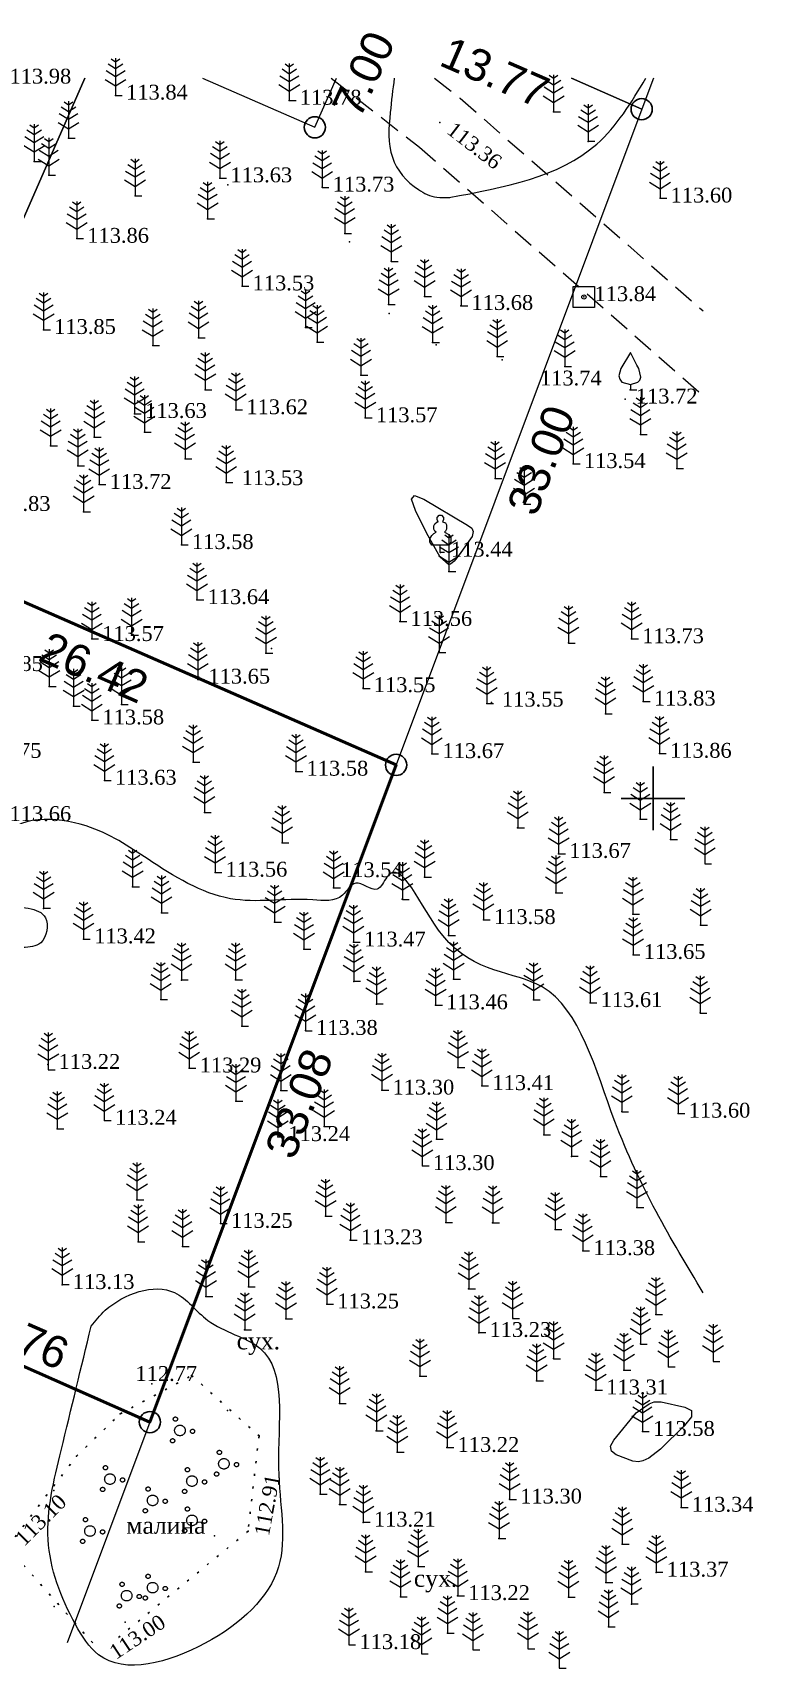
# Model space of a CAD drawing. Header units: millimetres. Extents: x 5405667.7 to 5405754.7, y 5524957.6 to 5525036.1.
# Drawn here: x 5405720.8 to 5405754.7, y 5524958.7 to 5525036.1 of the extents above; entities that cross this region are included whole.
import ezdxf
from ezdxf.enums import TextEntityAlignment as Align

# ---------------------------------------------------------------- set-up
doc = ezdxf.new("R2010")
doc.units = ezdxf.units.MM
for name, pattern in [('DASHEDX2', [1.5, 1, -0.5]), ('HIDDEN', [0.5, 0, -0.5]), ('суцільна', [50, 50, 0])]:
    doc.linetypes.add(name, pattern=pattern)
for name, color, linetype, lineweight in [('11900000', 1, 'Continuous', 30), ('Контур', 7, 'HIDDEN', 30), ('ТОЧКИ', 7, 'Continuous', 30), ('усл. знак', 7, 'суцільна', 20)]:
    doc.layers.add(name, color=color, linetype=linetype, lineweight=lineweight)
for name, color, linetype in [('SC007', 7, 'Continuous'), ('горизонтали', 42, 'Continuous'), ('дороги', 7, 'Continuous'), ('Ділянки_Межі', 10, 'Continuous'), ('надписи', 7, 'Continuous'), ('отметки', 7, 'Continuous'), ('промеры', 185, 'Continuous'), ('Растительность', 7, 'Continuous')]:
    doc.layers.add(name, color=color, linetype=linetype)
doc.styles.get("Standard").update_dxf_attribs({"font": 'arial.ttf'})
doc.styles.add('times', font='times.ttf')

# ---------------------------------------------------------------- blocks, each defined once
blk = doc.blocks.new('SYMBOL902')
at = {"layer": 'SC007'}
blk.add_lwpolyline([(-1.25, -1.25), (-1.25, 1.25), (1.25, 1.25), (1.25, -1.25)], close=True, dxfattribs=at)
blk.add_circle((0, 0), 0.25, dxfattribs=at)
blk = doc.blocks.new('A$C51FE15A3')
at = {"layer": 'Растительность', "color": 94, "lineweight": 0}
for points in [[(-0.201, 1.726), (0, 1.584), (0.201, 1.726)], [(0, 1.75), (0, 0), (0.319, 0)], [(-0.447, 1.172), (0, 0.895), (0.447, 1.172)], [(-0.343, 1.489), (0, 1.267), (0.343, 1.489)], [(-0.493, 0.753), (0, 0.444), (0.493, 0.753)]]:
    blk.add_lwpolyline(points, dxfattribs=at)
blk = doc.blocks.new('A$C2ACB5305')
at = {"layer": 'Растительность'}
blk.add_lwpolyline([(0.2, 0), (0.2, 0), (0, 0), (0, 0.35), (-0.4, 0.35), (-0.5, 0.5), (-0.5, 0.65), (-0.4, 0.8), (-0.3, 0.9), (-0.2, 0.95), (-0.25, 1), (-0.3, 1.1), (-0.3, 1.25), (-0.25, 1.35), (-0.15, 1.45), (-0.1, 1.45), (-0.15, 1.55), (-0.15, 1.65), (-0.05, 1.75), (0.05, 1.75), (0.15, 1.65), (0.15, 1.55), (0.1, 1.45), (0.25, 1.4), (0.3, 1.3), (0.3, 1.1), (0.25, 1), (0.2, 0.95), (0.4, 0.85), (0.5, 0.7), (0.5, 0.5), (0.45, 0.4), (0.4, 0.35), (0, 0.35)], dxfattribs=at)
blk = doc.blocks.new('SYMBOL504')
at = {"layer": 'SC007'}
for points in [[(0, 4.375), (-1.125, 2.5), (-1.375, 1.625), (-1.25, 1.25), (-1, 0.875), (0, 0.625), (0.875, 0.875), (1.125, 1.125), (1.25, 1.5), (1, 2.5), (0.75, 2.875), (0, 4.375)], [(0, 0.625), (0, 0), (0.75, 0)]]:
    blk.add_lwpolyline(points, dxfattribs=at)
blk = doc.blocks.new('A$C72385B22')
at = {"layer": 'усл. знак'}
for centre, radius in [((0, 0), 0.625), ((-0.02, 1.49), 0.25), ((-1.29, -0.64), 0.25), ((1.28, -0.76), 0.25)]:
    blk.add_circle(centre, radius, dxfattribs=at)

msp = doc.modelspace()

# ---------------------------------------------------------------- linework, layer by layer
at = {"layer": '11900000', "color": 7}
for points in [[(5405750, 5524998.5, 0), (5405750, 5525001.5, 0)], [(5405750, 5524998.5, 0), (5405750, 5525001.5, 0)], [(5405748.5, 5525000, 0), (5405751.5, 5525000, 0)], [(5405748.5, 5525000, 0), (5405751.5, 5525000, 0)]]:
    msp.add_polyline3d(points, dxfattribs=at)
at = {"layer": 'горизонтали', "color": 32}
for points in [[(5405739.957, 5525011.372, 113.5), (5405739.327, 5525012.522, 113.5), (5405738.807, 5525013.572, 113.5), (5405738.617, 5525014.102, 113.5), (5405738.747, 5525014.282, 113.5), (5405739.197, 5525014.102, 113.5), (5405741.247, 5525012.882, 113.5), (5405741.457, 5525012.732, 113.5), (5405741.527, 5525012.582, 113.5), (5405741.467, 5525012.342, 113.5), (5405740.857, 5525011.482, 113.5), (5405740.627, 5525011.182, 113.5), (5405740.457, 5525011.032, 113.5), (5405740.357, 5525011.022, 113.5), (5405739.957, 5525011.372, 113.5)], [(5405749.207, 5524971.042, 113.5), (5405749.817, 5524971.462, 113.5), (5405750.057, 5524971.552, 113.5), (5405750.387, 5524971.562, 113.5), (5405751.497, 5524971.312, 113.5), (5405751.807, 5524971.142, 113.5), (5405751.807, 5524970.852, 113.5), (5405751.487, 5524970.442, 113.5), (5405750.357, 5524969.332, 113.5), (5405749.797, 5524968.902, 113.5), (5405749.517, 5524968.772, 113.5), (5405749.307, 5524968.722, 113.5), (5405749.047, 5524968.752, 113.5), (5405748.267, 5524969.062, 113.5), (5405748.037, 5524969.232, 113.5), (5405747.997, 5524969.462, 113.5), (5405748.147, 5524969.752, 113.5), (5405749.207, 5524971.042, 113.5)]]:
    msp.add_polyline3d(points, close=True, dxfattribs=at)
for points, knots in [([(5405737.798, 5525033.947), (5405737.731, 5525033.411), (5405737.583, 5525032.175), (5405737.427, 5525030.191), (5405738.596, 5525028.801), (5405739.687, 5525028.292), (5405740.208, 5525028.317), (5405740.412, 5525028.327)], [74.544513, 74.544513, 74.544513, 74.544513, 76.174428, 78.283838, 80.235925, 81.178546, 81.784596, 81.784596, 81.784596, 81.784596]), ([(5405740.392, 5525028.319), (5405742.987, 5525028.798), (5405746.951, 5525029.528), (5405748.983, 5525032.794), (5405749.657, 5525033.947)], [0, 0, 0, 0, 7.399836, 11.30342, 11.30342, 11.30342, 11.30342]), ([(5405752.361, 5524976.694), (5405750.833, 5524979.247), (5405748.186, 5524983.632), (5405746.046, 5524992.149), (5405740.211, 5524991.536), (5405737.977, 5524997.733), (5405737.005, 5524995.336), (5405735.944, 5524996.384), (5405735.304, 5524995.067), (5405733.029, 5524995.388), (5405729.904, 5524994.778), (5405726.374, 5524996.966), (5405723.352, 5524999.073), (5405718.68, 5524999.323), (5405718.621, 5524994.54), (5405721.678, 5524995.016), (5405721.357, 5524993.025), (5405719.78, 5524992.944), (5405717.592, 5524992.733), (5405714.114, 5524991.936), (5405713.18, 5524988.01), (5405711.479, 5524983.972), (5405711.106, 5524978.996), (5405712.287, 5524974.954), (5405712.587, 5524972.058), (5405710.875, 5524970.376), (5405709.128, 5524971.27), (5405707.891, 5524969.618), (5405708.124, 5524967.754), (5405709.257, 5524966.527), (5405710.447, 5524965.585), (5405710.54, 5524964.933), (5405710.527, 5524964.655)], [207.757733, 207.757733, 207.757733, 207.757733, 216.827452, 224.036129, 229.311265, 233.129618, 233.849762, 234.900713, 235.736785, 237.161121, 241.043394, 245.345788, 248.667853, 252.77429, 255.711116, 257.706329, 258.908156, 259.781488, 261.987078, 265.998436, 268.870269, 273.213787, 279.466371, 283.082816, 286.070843, 287.590433, 289.169692, 290.858787, 292.492978, 294.495396, 295.808265, 296.680937, 296.680937, 296.680937, 296.680937])]:
    msp.add_open_spline(points, degree=3, knots=knots, dxfattribs=at)
msp.add_spline([(5405723.507, 5524975.116), (5405722.094, 5524969.267), (5405721.483, 5524965.062), (5405722.773, 5524961.061), (5405723.859, 5524959.636), (5405728.881, 5524960.179), (5405732.343, 5524963.774), (5405732.343, 5524968.453), (5405731.461, 5524974.083), (5405729.008, 5524975.395), (5405727.444, 5524976.707), (5405724.177, 5524975.87), (5405723.507, 5524975.116)], degree=3, dxfattribs=at)
at = {"layer": 'дороги', "color": 7, "linetype": 'DASHEDX2'}
for points in [[(5405734.82, 5525033.947), (5405738.991, 5525030.692), (5405752.361, 5525018.989)], [(5405739.697, 5525033.947), (5405740.903, 5525033.006), (5405752.361, 5525022.976)]]:
    msp.add_lwpolyline(points, dxfattribs=at)
at = {"layer": 'Ділянки_Межі'}
for points in [[(5405723.213, 5525033.947), (5405713.679, 5525012.169), (5405705.184, 5525015.894), (5405696.046, 5525019.889)], [(5405746.148, 5525033.947), (5405749.466, 5525032.483), (5405737.885, 5525001.577), (5405713.679, 5525012.169)], [(5405713.679, 5525012.169), (5405723.213, 5525033.947)], [(5405728.763, 5525033.947), (5405734.055, 5525031.63), (5405735.069, 5525033.947)], [(5405750.015, 5525033.947), (5405749.466, 5525032.483), (5405746.148, 5525033.947)]]:
    msp.add_lwpolyline(points, dxfattribs=at)
at = {"layer": 'Ділянки_Межі', "lineweight": 25}
msp.add_lwpolyline([(5405728.763, 5525033.947), (5405734.055, 5525031.63), (5405735.069, 5525033.947)], dxfattribs=at)
at = {"layer": 'Ділянки_Межі', "lineweight": 50}
msp.add_lwpolyline([(5405694.756, 5524992.076), (5405705.184, 5525015.894), (5405713.679, 5525012.169), (5405737.885, 5525001.577), (5405726.278, 5524970.6), (5405713.693, 5524976.153), (5405716.501, 5524982.565)], close=True, dxfattribs=at)
at = {"layer": 'Ділянки_Межі', "lineweight": 0}
msp.add_lwpolyline([(5405688.839, 5524960.194), (5405695.889, 5524976.297), (5405710.886, 5524969.741), (5405713.693, 5524976.153), (5405726.278, 5524970.6), (5405722.379, 5524960.194)], dxfattribs=at)
at = {"layer": 'Контур', "color": 7, "linetype": 'HIDDEN', "elevation": 112.9}
for points in [[(5405724.879, 5524970.986), (5405728.247, 5524972.801), (5405731.423, 5524969.95), (5405730.904, 5524965.453), (5405724.493, 5524960.194)], [(5405723.583, 5524960.194), (5405719.56, 5524964.716), (5405722.812, 5524968.988), (5405724.879, 5524970.986)]]:
    msp.add_lwpolyline(points, dxfattribs=at)
at = {"layer": 'отметки', "color": 7}
for p in [(5405724.658, 5525033.136, 113.836), (5405732.848, 5525032.896, 113.777), (5405739.947, 5525031.849, 113.363), (5405745.311, 5525032.356, 113.515), (5405722.441, 5525031.11, 113.805), (5405746.944, 5525030.963, 113.487), (5405720.826, 5525030.025, 113.91), (5405721.51, 5525029.376, 113.909), (5405729.578, 5525029.238, 113.629), (5405729.947, 5525028.915, 113.543), (5405734.398, 5525028.8, 113.729), (5405725.578, 5525028.394, 113.694), (5405750.328, 5525028.284, 113.599), (5405728.998, 5525027.309, 113.632), (5405722.827, 5525026.386, 113.859), (5405735.464, 5525026.631, 113.695), (5405735.692, 5525026.234, 113.62), (5405737.658, 5525025.314, 113.656), (5405730.621, 5525024.143, 113.528), (5405739.226, 5525023.659, 113.699), (5405746.74, 5525023.635, 113.837), (5405737.522, 5525023.275, 113.56), (5405737.554, 5525022.856, 113.461), (5405740.941, 5525023.22, 113.678), (5405721.266, 5525022.089, 113.854), (5405733.617, 5525022.196, 113.515), (5405726.414, 5525021.337, 113.689), (5405728.57, 5525021.705, 113.595), (5405734.158, 5525021.502, 113.533), (5405739.607, 5525021.493, 113.72), (5405739.782, 5525021.38, 113.6), (5405742.647, 5525020.832, 113.788), (5405742.885, 5525020.669, 113.691), (5405745.834, 5525020.353, 113.744), (5405736.229, 5525019.945, 113.526), (5405728.887, 5525019.263, 113.65), (5405748.688, 5525018.811, 113.719), (5405748.928, 5525019.257, 113.816), (5405725.555, 5525018.131, 113.633), (5405730.327, 5525018.308, 113.617), (5405736.433, 5525017.928, 113.566), (5405726.019, 5525017.261, 113.698), (5405749.402, 5525017.156, 113.719), (5405721.599, 5525016.62, 113.802), (5405723.656, 5525017.027, 113.709), (5405722.877, 5525015.67, 113.763), (5405727.938, 5525015.997, 113.58), (5405746.24, 5525015.769, 113.544), (5405723.889, 5525014.786, 113.718), (5405729.874, 5525014.885, 113.645), (5405742.551, 5525015.082, 113.586), (5405751.118, 5525015.54, 113.779), (5405723.154, 5525013.505, 113.739), (5405743.923, 5525013.865, 113.581), (5405727.761, 5525011.953, 113.581), (5405727.761, 5525011.952, 113.583), (5405739.972, 5525011.594, 113.439), (5405740.38, 5525010.694, 113.579), (5405728.499, 5525009.355, 113.643), (5405738.065, 5525008.329, 113.56), (5405723.542, 5525007.512, 113.671), (5405725.416, 5525007.694, 113.695), (5405732.007, 5525007.071, 113.578), (5405746.008, 5525007.323, 113.755), (5405748.99, 5525007.513, 113.731), (5405731.749, 5525006.851, 113.665), (5405739.912, 5525006.872, 113.525), (5405728.538, 5525005.608, 113.645), (5405728.578, 5525005.72, 113.557), (5405721.534, 5525005.278, 113.774), (5405736.334, 5525005.207, 113.554), (5405736.337, 5525005.185, 113.621), (5405722.68, 5525004.353, 113.681), (5405724.941, 5525004.419, 113.588), (5405742.158, 5525004.465, 113.693), (5405742.376, 5525004.525, 113.545), (5405747.758, 5525003.981, 113.78), (5405749.541, 5525004.573, 113.833), (5405723.542, 5525003.685, 113.579), (5405728.314, 5525001.712, 113.579), (5405739.575, 5525002.098, 113.671), (5405750.3, 5525002.113, 113.857), (5405724.131, 5525000.845, 113.634), (5405733.165, 5525001.27, 113.581), (5405747.69, 5525000.27, 113.763), (5405728.846, 5524999.333, 113.523), (5405743.615, 5524998.605, 113.752), (5405749.4, 5524999.023, 113.792), (5405732.512, 5524997.906, 113.557), (5405750.83, 5524998.056, 113.793), (5405745.548, 5524997.393, 113.667), (5405729.349, 5524996.511, 113.562), (5405739.228, 5524996.287, 113.608), (5405725.466, 5524995.836, 113.505), (5405734.939, 5524995.776, 113.542), (5405745.422, 5524995.547, 113.634), (5405721.266, 5524994.816, 113.509), (5405738.178, 5524995.244, 113.553), (5405726.826, 5524994.612, 113.467), (5405732.16, 5524994.159, 113.494), (5405742.002, 5524994.277, 113.575), (5405749.049, 5524994.542, 113.718), (5405752.241, 5524994.018, 113.742), (5405723.153, 5524993.366, 113.424), (5405735.873, 5524993.218, 113.473), (5405740.358, 5524993.533, 113.526), (5405733.539, 5524992.893, 113.531), (5405749.065, 5524992.631, 113.653), (5405727.767, 5524991.438, 113.324), (5405730.317, 5524991.444, 113.434), (5405735.886, 5524991.375, 113.445), (5405740.595, 5524991.483, 113.476), (5405726.79, 5524990.521, 113.317), (5405736.963, 5524990.306, 113.426), (5405739.747, 5524990.259, 113.458), (5405744.359, 5524990.501, 113.479), (5405747.031, 5524990.364, 113.61), (5405730.613, 5524989.264, 113.337), (5405752.222, 5524989.884, 113.783), (5405733.613, 5524989.052, 113.384), (5405721.474, 5524987.45, 113.223), (5405728.128, 5524987.282, 113.287), (5405740.802, 5524987.32, 113.463), (5405732.447, 5524986.228, 113.257), (5405737.218, 5524986.239, 113.299), (5405741.925, 5524986.451, 113.408), (5405730.335, 5524985.724, 113.248), (5405724.132, 5524984.816, 113.243), (5405748.529, 5524985.233, 113.543), (5405751.179, 5524985.151, 113.601), (5405721.912, 5524984.428, 113.313), (5405732.308, 5524984.048, 113.241), (5405734.488, 5524984.533, 113.265), (5405739.786, 5524983.936, 113.345), (5405744.853, 5524984.141, 113.427), (5405746.154, 5524983.127, 113.455), (5405739.123, 5524982.682, 113.296), (5405747.517, 5524982.175, 113.464), (5405725.669, 5524981.079, 113.187), (5405749.238, 5524980.718, 113.476), (5405729.603, 5524979.956, 113.249), (5405734.557, 5524980.304, 113.264), (5405740.23, 5524980.009, 113.273), (5405742.435, 5524979.987, 113.285), (5405735.728, 5524979.183, 113.233), (5405745.384, 5524979.679, 113.354), (5405725.72, 5524979.098, 113.16), (5405727.812, 5524978.879, 113.219), (5405746.689, 5524978.673, 113.377), (5405722.145, 5524977.073, 113.132), (5405730.92, 5524976.972, 113.099), (5405741.304, 5524976.879, 113.254), (5405728.918, 5524976.519, 113.093), (5405734.613, 5524976.161, 113.249), (5405732.685, 5524975.467, 113.078), (5405743.382, 5524975.492, 113.243), (5405750.125, 5524975.672, 113.441), (5405730.744, 5524974.945, 113.057), (5405741.791, 5524974.815, 113.227), (5405749.407, 5524974.284, 113.37), (5405745.311, 5524973.592, 113.293), (5405748.63, 5524973.046, 113.34), (5405750.722, 5524973.201, 113.423), (5405726.363, 5524972.412, 112.767), (5405728.247, 5524972.801, 112.91), (5405739.004, 5524972.768, 113.223), (5405744.512, 5524972.544, 113.254), (5405735.217, 5524971.48, 113.209), (5405747.294, 5524972.107, 113.309), (5405724.879, 5524970.986, 112.9), (5405729.935, 5524971.147, 112.834), (5405731.423, 5524969.95, 112.96), (5405736.952, 5524970.191, 113.173), (5405749.503, 5524970.151, 113.575), (5405737.94, 5524969.181, 113.147), (5405740.285, 5524969.396, 113.221), (5405722.812, 5524968.988, 112.984), (5405721.747, 5524967.374, 112.947), (5405734.303, 5524967.2, 113.1), (5405743.238, 5524966.963, 113.303), (5405735.222, 5524966.721, 113.141), (5405751.329, 5524966.578, 113.335), (5405729.323, 5524965.244, 112.767), (5405730.904, 5524965.453, 112.912), (5405736.339, 5524965.875, 113.213), (5405742.737, 5524965.121, 113.198), (5405748.55, 5524964.847, 113.311), (5405738.922, 5524963.796, 113.191), (5405736.444, 5524963.539, 113.171), (5405747.776, 5524963.037, 113.289), (5405750.149, 5524963.518, 113.375), (5405738.092, 5524962.368, 113.169), (5405740.787, 5524962.412, 113.225), (5405746.007, 5524962.354, 113.227), (5405721.763, 5524961.911, 113.023), (5405748.979, 5524962.027, 113.352), (5405725.112, 5524961.174, 112.912), (5405740.309, 5524960.66, 113.274), (5405747.904, 5524960.955, 113.305)]:
    msp.add_point(p, dxfattribs=at)
at = {"layer": 'ТОЧКИ'}
for centre in [(5405749.466, 5525032.483), (5405734.055, 5525031.63), (5405737.885, 5525001.577, 107.24), (5405726.278, 5524970.6)]:
    msp.add_circle(centre, 0.5, dxfattribs=at)

# ---------------------------------------------------------------- block references
at = {"layer": 'отметки', "color": 7, "xscale": 0.400000000372529, "yscale": 0.400000000372529, "zscale": 0.400000000372529}
msp.add_blockref('SYMBOL902', (5405746.74, 5525023.63, 113.84), dxfattribs=at)
at = {"layer": 'Растительность', "color": 7}
for name, p in [('A$C51FE15A3', (5405724.658, 5525033.136, 113.836)), ('A$C51FE15A3', (5405732.85, 5525032.89, 113.78)), ('A$C51FE15A3', (5405745.31, 5525032.36, 113.52)), ('A$C51FE15A3', (5405722.441, 5525031.11, 113.805)), ('A$C51FE15A3', (5405746.94, 5525030.97, 113.49)), ('A$C51FE15A3', (5405720.826, 5525030.025, 113.91)), ('A$C51FE15A3', (5405721.51, 5525029.376, 113.909)), ('A$C51FE15A3', (5405729.578, 5525029.238, 113.629)), ('A$C51FE15A3', (5405734.4, 5525028.79, 113.73)), ('A$C51FE15A3', (5405725.578, 5525028.394, 113.694)), ('A$C51FE15A3', (5405750.33, 5525028.29, 113.6)), ('A$C51FE15A3', (5405728.998, 5525027.309, 113.632)), ('A$C51FE15A3', (5405722.827, 5525026.386, 113.859)), ('A$C51FE15A3', (5405735.47, 5525026.63, 113.69)), ('A$C51FE15A3', (5405737.66, 5525025.31, 113.66)), ('A$C51FE15A3', (5405730.621, 5525024.143, 113.528)), ('A$C51FE15A3', (5405737.53, 5525023.27, 113.56)), ('A$C51FE15A3', (5405739.23, 5525023.65, 113.7)), ('A$C51FE15A3', (5405740.95, 5525023.21, 113.68)), ('A$C51FE15A3', (5405721.266, 5525022.089, 113.854)), ('A$C51FE15A3', (5405728.57, 5525021.705, 113.595)), ('A$C51FE15A3', (5405733.617, 5525022.196, 113.515)), ('A$C51FE15A3', (5405726.414, 5525021.337, 113.689)), ('A$C51FE15A3', (5405734.158, 5525021.502, 113.533)), ('A$C51FE15A3', (5405739.61, 5525021.49, 113.72)), ('A$C51FE15A3', (5405742.65, 5525020.83, 113.79)), ('A$C51FE15A3', (5405745.834, 5525020.353, 113.744)), ('A$C51FE15A3', (5405728.887, 5525019.263, 113.65)), ('A$C51FE15A3', (5405736.229, 5525019.945, 113.526)), ('A$C51FE15A3', (5405725.555, 5525018.131, 113.633)), ('A$C51FE15A3', (5405730.327, 5525018.308, 113.617)), ('A$C51FE15A3', (5405736.433, 5525017.928, 113.566)), ('A$C51FE15A3', (5405723.656, 5525017.027, 113.709)), ('A$C51FE15A3', (5405726.019, 5525017.261, 113.698)), ('A$C51FE15A3', (5405749.402, 5525017.156, 113.719)), ('A$C51FE15A3', (5405721.599, 5525016.62, 113.802)), ('A$C51FE15A3', (5405722.877, 5525015.67, 113.763)), ('A$C51FE15A3', (5405727.938, 5525015.997, 113.58)), ('A$C51FE15A3', (5405746.24, 5525015.769, 113.544)), ('A$C51FE15A3', (5405751.118, 5525015.54, 113.779)), ('A$C51FE15A3', (5405723.889, 5525014.786, 113.718)), ('A$C51FE15A3', (5405729.874, 5525014.885, 113.645)), ('A$C51FE15A3', (5405742.551, 5525015.082, 113.586)), ('A$C51FE15A3', (5405743.92, 5525013.87, 113.58)), ('A$C51FE15A3', (5405723.154, 5525013.505, 113.739)), ('A$C51FE15A3', (5405727.761, 5525011.952, 113.583)), ('A$C2ACB5305', (5405739.97, 5525011.59, 113.44)), ('A$C51FE15A3', (5405740.38, 5525010.69, 113.58)), ('A$C51FE15A3', (5405728.499, 5525009.355, 113.643)), ('A$C51FE15A3', (5405725.416, 5525007.694, 113.695)), ('A$C51FE15A3', (5405738.07, 5525008.33, 113.56)), ('A$C51FE15A3', (5405723.542, 5525007.512, 113.671)), ('A$C51FE15A3', (5405731.749, 5525006.851, 113.665)), ('A$C51FE15A3', (5405739.912, 5525006.872, 113.525)), ('A$C51FE15A3', (5405746.01, 5525007.32, 113.76)), ('A$C51FE15A3', (5405748.99, 5525007.513, 113.731)), ('A$C51FE15A3', (5405721.534, 5525005.278, 113.774)), ('A$C51FE15A3', (5405728.538, 5525005.608, 113.645)), ('A$C51FE15A3', (5405736.337, 5525005.185, 113.621)), ('A$C51FE15A3', (5405749.54, 5525004.57, 113.83)), ('A$C51FE15A3', (5405722.68, 5525004.353, 113.681)), ('A$C51FE15A3', (5405724.941, 5525004.419, 113.588)), ('A$C51FE15A3', (5405742.158, 5525004.465, 113.693)), ('A$C51FE15A3', (5405747.76, 5525003.98, 113.78)), ('A$C51FE15A3', (5405723.542, 5525003.685, 113.579)), ('A$C51FE15A3', (5405728.314, 5525001.712, 113.579)), ('A$C51FE15A3', (5405739.57, 5525002.1, 113.67)), ('A$C51FE15A3', (5405750.3, 5525002.11, 113.86)), ('A$C51FE15A3', (5405724.131, 5525000.845, 113.634)), ('A$C51FE15A3', (5405733.165, 5525001.27, 113.581)), ('A$C51FE15A3', (5405747.69, 5525000.27, 113.76)), ('A$C51FE15A3', (5405728.846, 5524999.333, 113.523)), ('A$C51FE15A3', (5405743.62, 5524998.61, 113.75)), ('A$C51FE15A3', (5405749.4, 5524999.02, 113.79)), ('A$C51FE15A3', (5405732.51, 5524997.91, 113.56)), ('A$C51FE15A3', (5405750.83, 5524998.06, 113.79)), ('A$C51FE15A3', (5405745.55, 5524997.39, 113.67)), ('A$C51FE15A3', (5405752.44, 5524996.91, 113.83)), ('A$C51FE15A3', (5405729.349, 5524996.511, 113.562)), ('A$C51FE15A3', (5405739.23, 5524996.29, 113.61)), ('A$C51FE15A3', (5405725.466, 5524995.836, 113.505)), ('A$C51FE15A3', (5405734.94, 5524995.78, 113.54)), ('A$C51FE15A3', (5405738.18, 5524995.24, 113.55)), ('A$C51FE15A3', (5405745.42, 5524995.55, 113.63)), ('A$C51FE15A3', (5405721.27, 5524994.82, 113.51)), ('A$C51FE15A3', (5405726.826, 5524994.612, 113.467)), ('A$C51FE15A3', (5405749.05, 5524994.54, 113.72)), ('A$C51FE15A3', (5405732.16, 5524994.16, 113.49)), ('A$C51FE15A3', (5405742, 5524994.28, 113.58)), ('A$C51FE15A3', (5405752.241, 5524994.018, 113.742)), ('A$C51FE15A3', (5405723.15, 5524993.37, 113.42)), ('A$C51FE15A3', (5405735.87, 5524993.22, 113.47)), ('A$C51FE15A3', (5405740.36, 5524993.53, 113.53)), ('A$C51FE15A3', (5405733.54, 5524992.89, 113.53)), ('A$C51FE15A3', (5405749.06, 5524992.63, 113.65)), ('A$C51FE15A3', (5405727.77, 5524991.44, 113.32)), ('A$C51FE15A3', (5405730.32, 5524991.44, 113.43)), ('A$C51FE15A3', (5405735.89, 5524991.38, 113.45)), ('A$C51FE15A3', (5405740.6, 5524991.48, 113.48)), ('A$C51FE15A3', (5405726.79, 5524990.52, 113.32)), ('A$C51FE15A3', (5405736.96, 5524990.31, 113.43)), ('A$C51FE15A3', (5405739.75, 5524990.26, 113.46)), ('A$C51FE15A3', (5405744.36, 5524990.5, 113.48)), ('A$C51FE15A3', (5405747.03, 5524990.36, 113.61)), ('A$C51FE15A3', (5405752.22, 5524989.88, 113.78)), ('A$C51FE15A3', (5405730.61, 5524989.26, 113.34)), ('A$C51FE15A3', (5405733.61, 5524989.05, 113.38)), ('A$C51FE15A3', (5405721.49, 5524987.21, 113.28)), ('A$C51FE15A3', (5405728.13, 5524987.28, 113.29)), ('A$C51FE15A3', (5405740.8, 5524987.32, 113.46)), ('A$C51FE15A3', (5405732.45, 5524986.23, 113.26)), ('A$C51FE15A3', (5405737.22, 5524986.24, 113.3)), ('A$C51FE15A3', (5405741.93, 5524986.45, 113.41)), ('A$C51FE15A3', (5405730.335, 5524985.724, 113.248)), ('A$C51FE15A3', (5405748.53, 5524985.23, 113.54)), ('A$C51FE15A3', (5405721.91, 5524984.43, 113.31)), ('A$C51FE15A3', (5405724.13, 5524984.82, 113.24)), ('A$C51FE15A3', (5405734.49, 5524984.53, 113.26)), ('A$C51FE15A3', (5405751.18, 5524985.15, 113.6)), ('A$C51FE15A3', (5405732.31, 5524984.05, 113.24)), ('A$C51FE15A3', (5405739.79, 5524983.94, 113.35)), ('A$C51FE15A3', (5405744.85, 5524984.14, 113.43)), ('A$C51FE15A3', (5405746.15, 5524983.13, 113.46)), ('A$C51FE15A3', (5405739.12, 5524982.68, 113.3)), ('A$C51FE15A3', (5405747.52, 5524982.18, 113.46)), ('A$C51FE15A3', (5405725.67, 5524981.08, 113.19)), ('A$C51FE15A3', (5405749.24, 5524980.72, 113.48)), ('A$C51FE15A3', (5405729.6, 5524979.96, 113.25)), ('A$C51FE15A3', (5405734.56, 5524980.3, 113.26)), ('A$C51FE15A3', (5405740.23, 5524980.01, 113.27)), ('A$C51FE15A3', (5405742.44, 5524979.99, 113.29)), ('A$C51FE15A3', (5405725.72, 5524979.1, 113.16)), ('A$C51FE15A3', (5405735.73, 5524979.18, 113.23)), ('A$C51FE15A3', (5405745.384, 5524979.679, 113.354)), ('A$C51FE15A3', (5405727.81, 5524978.88, 113.22)), ('A$C51FE15A3', (5405746.69, 5524978.67, 113.38)), ('A$C51FE15A3', (5405722.15, 5524977.08, 113.13)), ('A$C51FE15A3', (5405730.92, 5524976.97, 113.1)), ('A$C51FE15A3', (5405741.31, 5524976.88, 113.25)), ('A$C51FE15A3', (5405728.92, 5524976.52, 113.09)), ('A$C51FE15A3', (5405734.62, 5524976.16, 113.25)), ('A$C51FE15A3', (5405732.69, 5524975.47, 113.08)), ('A$C51FE15A3', (5405743.38, 5524975.49, 113.24)), ('A$C51FE15A3', (5405750.13, 5524975.67, 113.44)), ('A$C51FE15A3', (5405730.75, 5524974.95, 113.06)), ('A$C51FE15A3', (5405741.79, 5524974.82, 113.23)), ('A$C51FE15A3', (5405745.31, 5524973.59, 113.29)), ('A$C51FE15A3', (5405749.41, 5524974.28, 113.37)), ('A$C51FE15A3', (5405739.01, 5524972.77, 113.22)), ('A$C51FE15A3', (5405748.63, 5524973.05, 113.34)), ('A$C51FE15A3', (5405750.72, 5524973.2, 113.42)), ('A$C51FE15A3', (5405752.83, 5524973.46, 113.45)), ('A$C51FE15A3', (5405744.51, 5524972.54, 113.25)), ('A$C51FE15A3', (5405747.3, 5524972.11, 113.31)), ('A$C51FE15A3', (5405735.22, 5524971.48, 113.21)), ('A$C51FE15A3', (5405736.96, 5524970.19, 113.17)), ('A$C51FE15A3', (5405749.5, 5524970.15, 113.58)), ('A$C51FE15A3', (5405737.94, 5524969.18, 113.15)), ('A$C51FE15A3', (5405740.29, 5524969.4, 113.22)), ('A$C51FE15A3', (5405734.31, 5524967.2, 113.1)), ('A$C51FE15A3', (5405735.23, 5524966.72, 113.14)), ('A$C51FE15A3', (5405743.24, 5524966.96, 113.3)), ('A$C51FE15A3', (5405751.33, 5524966.58, 113.34)), ('A$C51FE15A3', (5405736.34, 5524965.88, 113.21)), ('A$C51FE15A3', (5405742.74, 5524965.12, 113.2)), ('A$C51FE15A3', (5405748.55, 5524964.85, 113.31)), ('A$C51FE15A3', (5405736.45, 5524963.54, 113.17)), ('A$C51FE15A3', (5405738.92, 5524963.8, 113.19)), ('A$C51FE15A3', (5405750.15, 5524963.52, 113.37)), ('A$C51FE15A3', (5405747.78, 5524963.04, 113.29)), ('A$C51FE15A3', (5405738.09, 5524962.37, 113.17)), ('A$C51FE15A3', (5405740.79, 5524962.41, 113.22)), ('A$C51FE15A3', (5405746.01, 5524962.35, 113.23)), ('A$C51FE15A3', (5405748.98, 5524962.03, 113.35)), ('A$C51FE15A3', (5405740.31, 5524960.66, 113.27)), ('A$C51FE15A3', (5405747.9, 5524960.95, 113.31)), ('A$C51FE15A3', (5405735.66, 5524960.1, 113.18)), ('A$C51FE15A3', (5405739.08, 5524959.68, 113.22)), ('A$C51FE15A3', (5405741.51, 5524959.87, 113.25)), ('A$C51FE15A3', (5405744.1, 5524959.91, 113.27)), ('A$C51FE15A3', (5405745.58, 5524959, 113.34))]:
    msp.add_blockref(name, p, dxfattribs=at)
at = {"layer": 'Растительность', "color": 7, "xscale": 0.4000000006386212, "yscale": 0.4000000006386212, "zscale": 0.4000000006386212}
msp.add_blockref('SYMBOL504', (5405748.93, 5525019.26, 113.82), dxfattribs=at)
at = {"layer": 'усл. знак', "color": 7, "linetype": 'суцільна', "lineweight": 13, "xscale": 0.3999999998750298, "yscale": 0.3999999998750298, "zscale": 0.3999999998750298, "rotation": 265.3647753868261}
for p in [(5405727.695, 5524970.207), (5405729.769, 5524968.637), (5405724.396, 5524967.915), (5405728.261, 5524967.821), (5405726.407, 5524966.91), (5405723.454, 5524965.466), (5405728.261, 5524965.968), (5405725.182, 5524962.42), (5405726.407, 5524962.797)]:
    msp.add_blockref('A$C72385B22', p, dxfattribs=at)

# ---------------------------------------------------------------- texts
at = {"layer": 'надписи', "color": 7, "style": 'times'}
for s, p in [('сух.', (5405730.369, 5524974.828, 111.861)), ('малина', (5405725.166, 5524966.137, 170.061)), ('сух.', (5405738.723, 5524963.637, 111.861))]:
    msp.add_text(s, height=0.8, dxfattribs=at).set_placement(p, align=Align.TOP_LEFT)
at = {"layer": 'отметки', "color": 7, "style": 'times'}
for s, p in [('113.98', (5405719.662, 5525034.39, 113.984)), ('113.84', (5405725.158, 5525033.636, 113.836)), ('113.78', (5405733.348, 5525033.396, 113.777)), ('113.63', (5405730.078, 5525029.738, 113.629)), ('113.73', (5405734.898, 5525029.3, 113.729)), ('113.60', (5405750.828, 5525028.784, 113.599)), ('113.86', (5405723.327, 5525026.886, 113.859)), ('113.53', (5405731.121, 5525024.643, 113.528)), ('113.84', (5405747.24, 5525024.135, 113.837)), ('113.68', (5405741.441, 5525023.72, 113.678)), ('113.85', (5405721.766, 5525022.589, 113.854)), ('113.74', (5405744.669, 5525020.162, 113.744)), ('113.62', (5405730.827, 5525018.808, 113.617)), ('113.72', (5405749.188, 5525019.311, 113.719)), ('113.63', (5405726.055, 5525018.631, 113.633)), ('113.57', (5405736.933, 5525018.428, 113.566)), ('113.54', (5405746.74, 5525016.269, 113.544)), ('113.72', (5405724.389, 5525015.286, 113.718)), ('113.53', (5405730.606, 5525015.463, 113.534)), ('113.83', (5405718.685, 5525014.249, 113.834)), ('113.58', (5405728.261, 5525012.452, 113.583)), ('113.44', (5405740.472, 5525012.094, 113.439)), ('113.64', (5405728.999, 5525009.855, 113.643)), ('113.56', (5405738.565, 5525008.829, 113.56)), ('113.57', (5405724.031, 5525008.117, 113.568)), ('113.73', (5405749.49, 5525008.013, 113.731)), ('113.85', (5405718.324, 5525006.703, 113.849)), ('113.65', (5405729.038, 5525006.108, 113.645)), ('113.55', (5405736.834, 5525005.707, 113.554)), ('113.55', (5405742.876, 5525005.025, 113.545)), ('113.83', (5405750.041, 5525005.073, 113.833)), ('113.58', (5405724.042, 5525004.185, 113.579)), ('113.75', (5405718.26, 5525002.61, 113.751)), ('113.67', (5405740.075, 5525002.598, 113.671)), ('113.86', (5405750.8, 5525002.613, 113.857)), ('113.58', (5405733.665, 5525001.77, 113.581)), ('113.63', (5405724.631, 5525001.345, 113.634)), ('113.66', (5405719.661, 5524999.633, 113.659)), ('113.67', (5405746.048, 5524997.893, 113.667)), ('113.56', (5405729.849, 5524997.011, 113.562)), ('113.54', (5405735.29, 5524996.989, 113.542)), ('113.58', (5405742.502, 5524994.777, 113.575)), ('113.42', (5405723.653, 5524993.866, 113.424)), ('113.47', (5405736.373, 5524993.718, 113.473)), ('113.65', (5405749.565, 5524993.131, 113.653)), ('113.61', (5405747.531, 5524990.864, 113.61)), ('113.46', (5405740.247, 5524990.759, 113.458)), ('113.38', (5405734.113, 5524989.552, 113.384)), ('113.22', (5405721.974, 5524987.95, 113.223)), ('113.29', (5405728.628, 5524987.782, 113.287)), ('113.41', (5405742.425, 5524986.951, 113.408)), ('113.30', (5405737.718, 5524986.739, 113.299)), ('113.60', (5405751.679, 5524985.651, 113.601)), ('113.24', (5405724.632, 5524985.316, 113.243)), ('113.24', (5405732.808, 5524984.548, 113.241)), ('113.30', (5405739.623, 5524983.182, 113.296)), ('113.25', (5405730.103, 5524980.456, 113.249)), ('113.23', (5405736.228, 5524979.683, 113.233)), ('113.38', (5405747.189, 5524979.173, 113.377)), ('113.13', (5405722.645, 5524977.573, 113.132)), ('113.25', (5405735.113, 5524976.661, 113.249)), ('113.23', (5405742.291, 5524975.315, 113.227)), ('112.77', (5405725.598, 5524973.242, 112.767)), ('113.31', (5405747.794, 5524972.607, 113.309)), ('113.58', (5405750.003, 5524970.651, 113.575)), ('113.22', (5405740.785, 5524969.896, 113.221)), ('113.30', (5405743.738, 5524967.463, 113.303)), ('113.34', (5405751.829, 5524967.078, 113.335)), ('113.21', (5405736.839, 5524966.375, 113.213)), ('113.37', (5405750.649, 5524964.018, 113.375)), ('113.22', (5405741.287, 5524962.912, 113.225)), ('113.18', (5405736.161, 5524960.602, 113.176))]:
    msp.add_text(s, height=0.7, dxfattribs=at).set_placement(p, align=Align.TOP_LEFT)
for s, rotation, p in [('113.36', 322.33561, (5405740.648, 5525031.939, 113.363)), ('112.91', 79.45127, (5405731.197, 5524965.325, 112.912)), ('113.10', 44.97337, (5405719.854, 5524965.21, 113.099)), ('113.00', 33.66549, (5405724.282, 5524959.964, 112.998))]:
    msp.add_text(s, height=0.7, rotation=rotation, dxfattribs=at).set_placement(p, align=Align.TOP_LEFT)
at = {"layer": 'промеры', "char_height": 1.5, "attachment_point": 1}
for s, insert, rotation in [('7.00', (5405734.81, 5525032.606), 65.23698), ('13.77', (5405740.449, 5525035.955), 336.4763), ('33.00', (5405743.077, 5525013.767), 69.01088), ('26.42', (5405721.545, 5525007.907), 336.4763), ('33.08', (5405731.668, 5524983.444), 69.01088), ('13.76', (5405717.802, 5524976.493), 336.4763)]:
    msp.add_mtext(s, dxfattribs=dict(at, insert=insert, rotation=rotation))

doc.saveas('drawing.dxf')
